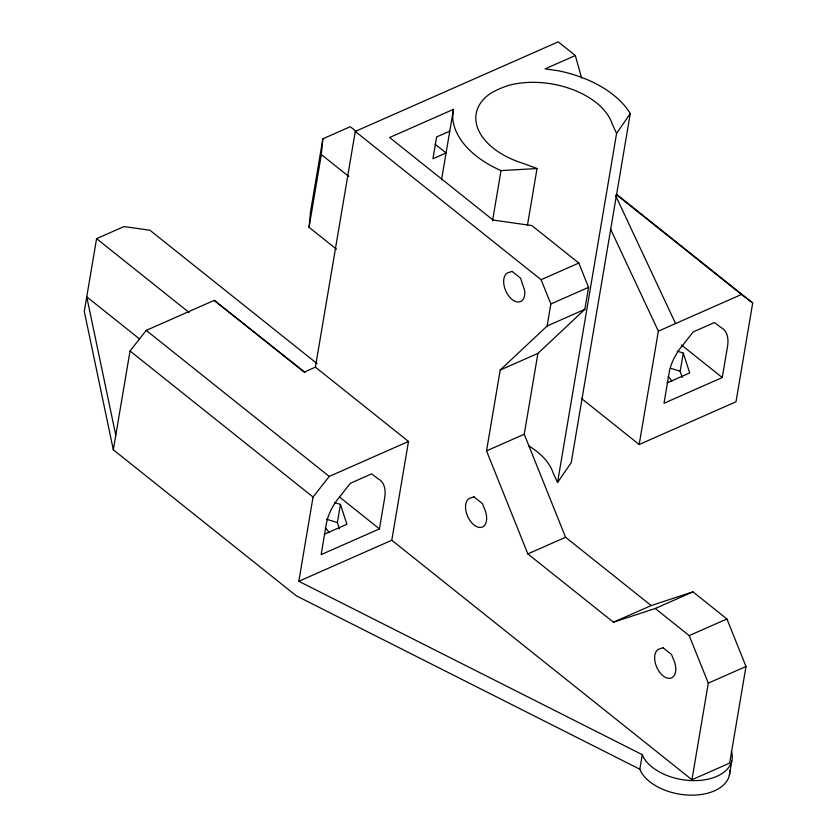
<?xml version="1.0" encoding="UTF-8"?>
<svg xmlns="http://www.w3.org/2000/svg" width="837" height="837" viewBox="0 0 837 837"><rect width="100%" height="100%" fill="white"/><g stroke="black" fill="none" stroke-linecap="round" stroke-linejoin="round"><path stroke-width="1.26" d="M336.558 249.259L309.041 227.308L310.558 211.52L322.862 138.796L350.284 126.69L356.384 131.555M309.041 227.308L321.345 154.583L322.862 138.796M581.61 78.082L575.343 55.524L558.195 41.85L355.275 131.419L315.403 367.161L408.498 441.444L391.789 540.252L691.948 779.749L729.655 763.103L745.997 666.493L726.934 618.962L692.952 591.843L655.235 608.489L613.448 622.194L527.854 553.906L486.527 450.881L500.202 370.048L537.909 353.402L584.833 309.355L588.557 287.342L578.817 263.059L531.84 225.571L493.098 220.068L389.623 137.509L453.466 109.333L452.702 117.243A92.876 56.152 9.6 0 0 501.018 170.602L537.03 168.551L527.446 225.226M317.056 363.603L149.928 230.248L124.012 226.565L96.59 238.671L84.286 311.395L113.319 449.793L296.35 595.839L639.824 769.224L641.288 772.405A46.297 27.998 9.6 0 0 693.214 795.15A46.297 27.998 9.6 0 0 729.812 770.553M113.319 449.793L130.038 350.996L146.213 330.395L214.22 300.378L305.181 372.465M731.339 751.019A46.297 27.998 9.6 0 1 699.554 780.419A46.297 27.998 9.6 0 1 643.747 757.851L642.282 754.681L298.809 581.286L313.059 497.032L329.234 476.431L408.498 441.444M339.372 528.785L337.363 522.57L340.439 504.397L334.392 502.514M379.433 528.879L384.664 497.973A39.36 21.176 -51.4 0 0 378.261 478.89L371.618 473.878L350.337 483.273L340.795 495.42A39.36 21.176 -51.4 0 0 326.378 523.7L321.146 554.607L379.433 528.879L339.686 497.157M441.517 179.913L453.466 109.333M492.522 220.842L501.018 170.602M692.952 591.843L651.165 605.549L565.571 537.26L524.244 434.236L537.909 353.402M500.202 370.048L547.116 326.001L550.84 303.988L541.1 279.704L355.275 131.419M528.429 445.734A69.544 42.049 9.6 0 1 553.173 473.062L557.547 482.51L616.587 133.428L630.271 113.55A92.876 56.152 9.6 0 0 558.07 70.737L545.065 68.896L575.343 55.524M630.271 113.55L571.221 462.641L557.547 482.51M581.464 398.443L639.186 444.51L658.363 331.159L610.445 228.836M682.218 377.456L680.199 371.241L683.274 353.057L677.227 351.184M639.824 769.224L642.282 754.681M722.268 377.55L727.499 346.644A39.36 21.176 -51.4 0 0 721.096 327.56L714.453 322.548L693.172 331.933L683.63 344.091A39.36 21.176 -51.4 0 0 669.213 372.36L663.992 403.277L722.268 377.55L681.506 345.022M616.461 194.247L752.714 302.963L736.005 401.77L639.186 444.51M691.948 779.749L708.29 683.138L689.217 635.607L655.235 608.489M729.341 775.418L731.81 760.875M449.772 131.147L436.642 136.944L432.949 158.758L446.079 152.962L434.989 144.11M315.403 367.161L304.145 372.13L214.22 300.378M541.1 279.704L578.817 263.059M550.84 303.988L588.557 287.342M547.116 326.001L584.833 309.355M658.363 331.159L741.467 294.478L752.714 302.963M486.527 450.881L524.244 434.236M324.275 534.247L346.874 524.276L340.439 504.397M667.11 382.917L689.719 372.946L683.274 353.057M298.809 581.286L391.789 540.252M527.854 553.906L565.571 537.26M613.448 622.194L651.165 605.549M689.217 635.607L726.934 618.962M708.29 683.138L745.997 666.493M670.531 368.238L680.199 371.241M326.482 519.202L337.363 522.57M537.03 168.551L523.031 163.341A69.544 42.049 9.6 0 1 490.649 93.325A105.755 63.936 9.6 0 1 508.54 85.426A69.544 42.049 9.6 0 1 612.224 123.97L616.587 133.428M616.398 194.676L741.467 294.478M321.345 154.583L348.862 176.534M96.59 238.671L189.11 312.504M146.213 330.395L329.234 476.431M139.622 339.037L86.745 296.853L115.778 435.25M130.038 350.996L313.059 497.032M615.54 195.366L675.574 323.563M325.227 527.927A15.746 9.521 9.6 0 1 328.847 532.761M668.062 376.598A15.746 9.521 9.6 0 1 671.692 381.431M512.077 271.397L509.158 272.36A15.746 9.249 66.2 0 0 504.931 288.755A15.746 9.249 66.2 0 0 519.285 301.937L520.823 301.435A15.746 9.249 66.2 0 0 524.684 290.69L520.551 278.166L512.077 271.397M473.941 496.854L471.022 497.806A15.746 9.249 66.2 0 0 467.109 515.058A15.746 9.249 66.2 0 0 482.196 527.101A15.746 9.249 66.2 0 0 484.361 508.446L482.426 503.612L473.941 496.854M663.071 647.754L660.152 648.717A15.746 9.249 66.2 0 0 656.239 665.97A15.746 9.249 66.2 0 0 671.326 678.012A15.746 9.249 66.2 0 0 673.482 659.357L671.546 654.524L663.071 647.754"/></g></svg>
